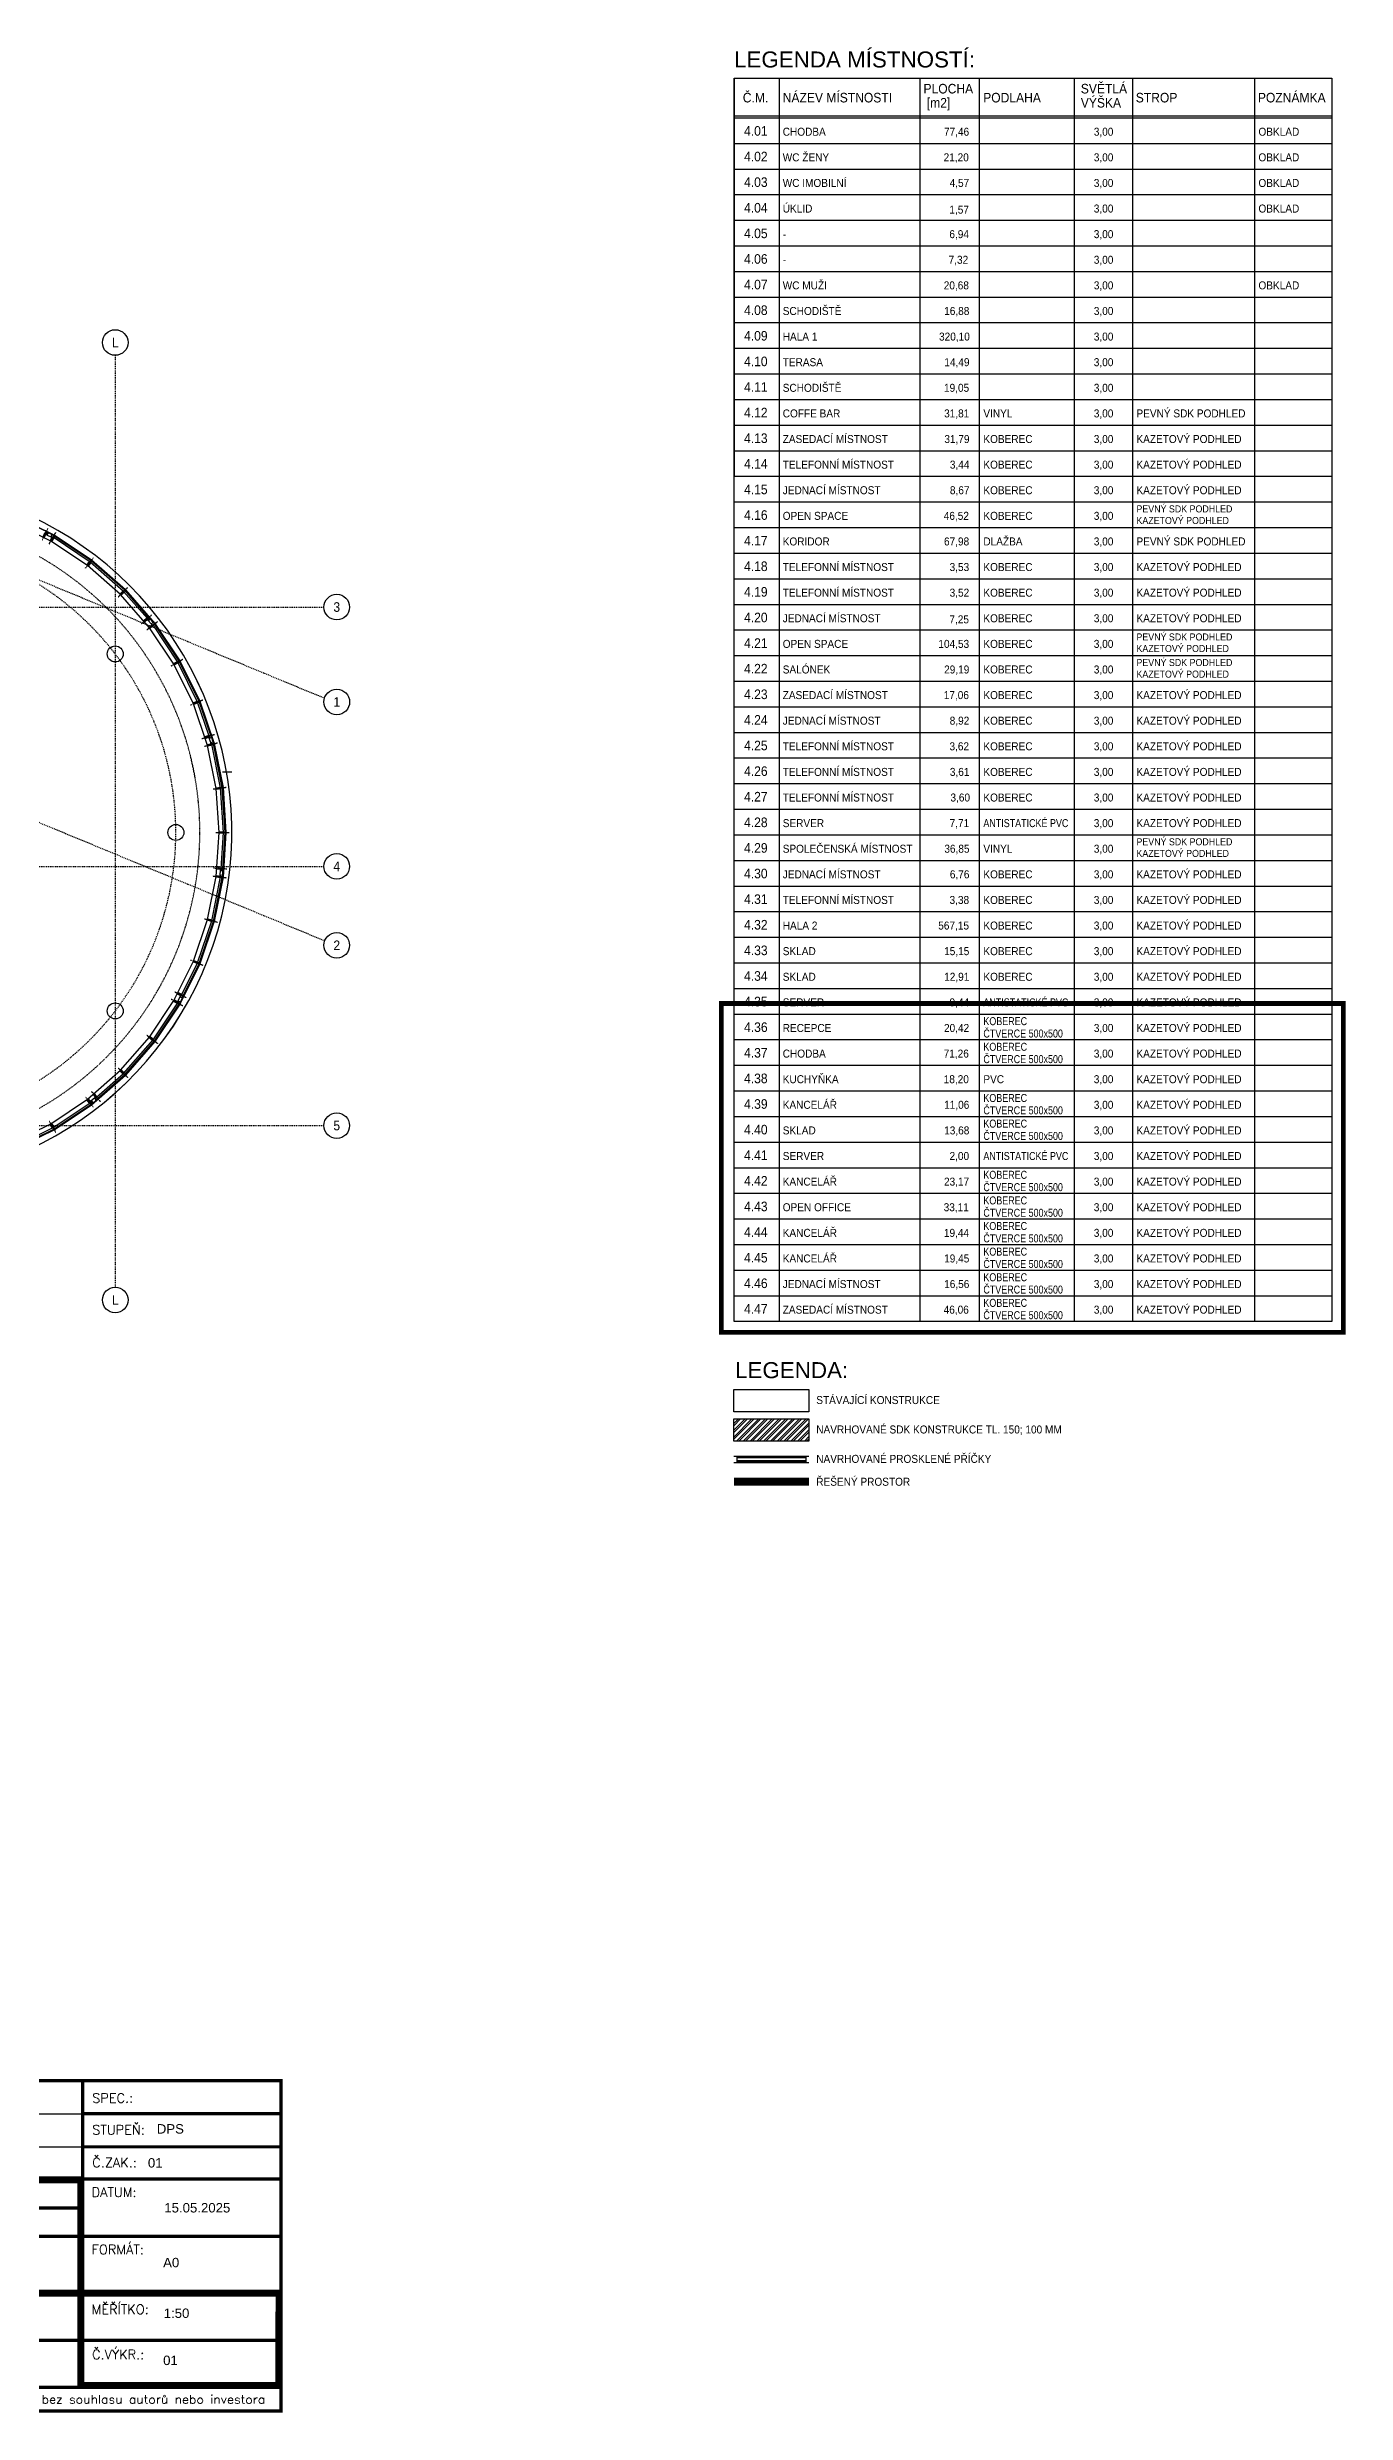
# Model space of a CAD drawing. Header units: millimetres. Extents: x -3035503 to 19821, y 792 to 235380.
# Drawn here: x -2894409 to -2853857, y 139377 to 213274 of the extents above; entities that cross this region are included whole.
import ezdxf
from ezdxf.enums import TextEntityAlignment as Align

# ---------------------------------------------------------------- set-up
doc = ezdxf.new("R2010")
doc.units = ezdxf.units.MM
for name, pattern in [('4np_fit_out$0$HIDDEN', [0.375, 0.25, -0.125]), ('DA2', [0.45, 0.3, -0.15]), ('DD4', [0.8, 0.4, -0.2, 0, -0.2]), ('DIVIDE', [31.75, 12.7, -6.35, 0, -6.35, 0, -6.35])]:
    doc.linetypes.add(name, pattern=pattern)
doc.layers.get('DEFPOINTS').update_dxf_attribs({"lineweight": 18})
for name, color, linetype in [('ARCH_O-06-CO', 8, 'DD4'), ('ARCH_P-02-CO', 251, 'Continuous'), ('ARCH_T-02-CO', 252, 'Continuous'), ('ARCH_T-04-CO', 7, 'Continuous'), ('ARCH_T-06-CO', 2, 'Continuous'), ('ARCH_Z-02-CO', 252, 'Continuous'), ('ARCH_Z-02-DI', 252, 'DIVIDE'), ('ARCH_Z-06-CO', 252, 'Continuous'), ('ARCH_Z-08-CO', 252, 'Continuous'), ('E-04-CO', 3, 'Continuous')]:
    doc.layers.add(name, color=color, linetype=linetype)
doc.layers.add('ROZPISKA', color=7, linetype='Continuous', lineweight=25)
doc.styles.add('4np_fit_out$0$A_ARIAL', font='arial.ttf', dxfattribs={"width": 0.9})
doc.styles.add('Arial', font='arial.ttf', dxfattribs={"height": 220})
doc.styles.add('ROMANS', font='romans.shx', dxfattribs={"width": 0.8})
doc.styles.get("Standard").update_dxf_attribs({"font": 'arial.ttf'})

# ---------------------------------------------------------------- blocks, each defined once
blk = doc.blocks.new('4np_fit_out$0$mullion175')
blk.add_lwpolyline([(0, 25), (-138, 25), (-138, 12), (-190, 12), (-190, 25), (-215, 25), (-215, -25), (-190, -25), (-190, -12), (-138, -12), (-138, -25), (0, -25)], close=True)
at = {"linetype": '4np_fit_out$0$HIDDEN'}
blk.add_lwpolyline([(100, 0), (-315, 0)], dxfattribs=at)
blk = doc.blocks.new('4np_fit_out$0$VENTILATION HATCH')
for points in [[(62747, -21788), (62760, -21788), (62760, -21775), (62799, -21775), (62799, -21840), (62814, -21840), (62814, -21850), (62760, -21850), (62760, -21840), (62747, -21840)], [(62784, -21765), (62784, -21775), (62799, -21775), (62799, -21840), (62814, -21840), (62814, -21850), (62924, -21850), (62924, -21840), (62939, -21840), (62939, -21775), (62954, -21775), (62954, -21765)], [(62991, -21788), (62978, -21788), (62978, -21775), (62939, -21775), (62939, -21840), (62924, -21840), (62924, -21850), (62978, -21850), (62978, -21840), (62991, -21840)]]:
    blk.add_lwpolyline(points, close=True)
at = {"rotation": 90.00000003300883}
blk.add_blockref('4np_fit_out$0$mullion175', (63003, -21650), dxfattribs=at)
blk = doc.blocks.new('tabulka')
at = {"layer": 'ROZPISKA'}
for p, q in [((91787, -36872), (73189, -36872)), ((79989, -36872), (79989, -38972)), ((83889, -38986), (83889, -36886)), ((76889, -37572), (87588, -37572)), ((87588, -37572), (91787, -37572)), ((76889, -38272), (87588, -38272)), ((87588, -38272), (91787, -38272)), ((76889, -38972), (87588, -38972)), ((87588, -43351), (87588, -38952)), ((76889, -40171), (87588, -40171))]:
    blk.add_line(p, q, dxfattribs=at)
at = {"layer": 'ROZPISKA', "const_width": 70}
blk.add_lwpolyline([(73189, -36872), (73189, -43371), (91787, -43371), (91787, -36872)], close=True, dxfattribs=at)
at = {"layer": 'ROZPISKA'}
for points, const_width in [([(76929, -36912), (73235, -36912), (73229, -39011)], 150), ([(73235, -36861), (73235, -41360)], 150), ([(76889, -36872), (76889, -41371)], 150), ([(79989, -38972), (79989, -36872)], 70), ([(83889, -38986), (83889, -36886)], 70), ([(87588, -38972), (87588, -36872)], 70), ([(87588, -37572), (91787, -37572)], 70), ([(87588, -38272), (91787, -38272)], 70), ([(76889, -38972), (73189, -38972)], 150), ([(76889, -38972), (87588, -38972)], 150), ([(87548, -38931), (87548, -43331), (91740, -43331), (91747, -41331)], 150), ([(87588, -38951), (91787, -38951)], 70), ([(76889, -39571), (87588, -39571)], 70), ([(76889, -40171), (87588, -40171)], 70), ([(87588, -40171), (91787, -40171)], 70), ([(76889, -41366), (73189, -41366)], 150), ([(76869, -41371), (87588, -41371)], 150), ([(76849, -41371), (76849, -43371)], 70), ([(91787, -41371), (87588, -41371)], 150), ([(76849, -42371), (91787, -42371)], 70), ([(73189, -43371), (73189, -43871), (91787, -43871), (91787, -43371)], 70)]:
    blk.add_lwpolyline(points, dxfattribs=dict(at, const_width=const_width))
for tag, p, height in [('SPEC.', (88986, -37332), 200), ('HP', (77201, -38011), 200), ('ZODPOV.PROJEKTANT', (80393, -38026), 200), ('VYPRACOVAL', (84371, -38027), 200), ('STUPEN', (89157, -37991), 200), ('C.ZAKAZKY', (88967, -38712), 200), ('INVESTOR', (78712, -39375), 200), ('DATUM', (89315, -39663), 200), ('MIS-STAVBY', (78762, -39934), 200), ('AKCE', (78526, -40809), 250), ('FORMAT', (89290, -40825), 200), ('OBJEKT', (78575, -41938), 200), ('MERITKO', (89302, -41898), 200), ('VYKRES', (78595, -42880), 200), ('C.VYKRESU', (89290, -42897), 200)]:
    blk.add_attdef(tag, p, '', height=height)
at = {"layer": 'ROZPISKA', "style": 'ROMANS'}
for s, height, p in [('HIP:', 200, (77128, -37372)), ('ZODPOV. PROJEKTANT:', 199.98, (80296, -37372)), ('VYPRACOVAL:', 199.98, (84147, -37372)), ('SPEC.:', 200, (87788, -37338)), ('STUPEŇ:', 200, (87788, -38010)), ('Č.ZAK.:', 200, (87788, -38706)), ('INVESTOR:', 200, (77089, -39386)), ('DATUM:', 200, (87776, -39333)), ('MÍSTO ST.:', 200, (77089, -39948)), ('AKCE:', 200, (77105, -40503)), ('FORMÁT:', 200, (87776, -40547)), ('OBJEKT:', 200, (77102, -41746)), ('MĚŘÍTKO:', 200, (87776, -41815)), ('VÝKRES:', 200, (77102, -42750)), ('Č.VÝKR.:', 200, (87785, -42773))]:
    blk.add_text(s, height=height, dxfattribs=at).set_placement(p)
at = {"layer": 'ROZPISKA', "style": 'ROMANS', "width": 0.929037}
blk.add_text('Dokumentace je chráněna autorským právem a nesmí se rozmnožovat a poskytovat třetím osobám bez souhlasu autorů nebo investora', height=180, dxfattribs=at).set_placement((73352, -43713), (91453, -43713), align=Align.FIT)
at = {"layer": 'ROZPISKA', "insert": (73654, -37166), "char_height": 200, "attachment_point": 1}
blk.add_mtext_dynamic_manual_height_columns('VOŠ A SPŠ\\PElektrotechnická\\PF. Křižíka', width=2910, gutter_width=511, heights=[0], dxfattribs=at)

msp = doc.modelspace()

# ---------------------------------------------------------------- hatches: boundary and pattern name
at = {"layer": 'ARCH_P-02-CO'}
h = msp.add_hatch(dxfattribs=at)
h.set_pattern_fill('ZDIVO-OBECNE', color=256, scale=50, angle=168.20393)
h.set_pattern_definition([(45, (-2925204.76, 197805.62), (-106.066, 106.066), []), (45, (-2925134.05, 197805.62), (-106.066, 106.066), [])])
h.paths.add_polyline_path([(-2870621, 170423), (-2872966, 170423), (-2872966, 169726), (-2870621, 169726)])

# ---------------------------------------------------------------- linework, layer by layer
at = {"layer": 'ARCH_O-06-CO', "linetype": 'DD4', "ltscale": 70}
for p, q in [((-2925205, 209284), (-2885750, 192941)), ((-2925205, 201707), (-2885743, 185361)), ((-2980445, 195786), (-2885769, 195786)), ((-2980445, 187686), (-2885769, 187686)), ((-2980445, 179586), (-2885769, 179586))]:
    msp.add_line(p, q, dxfattribs=at)
msp.add_lwpolyline([(-2892288, 203652), (-2892288, 174539)], dxfattribs=at)
at = {"layer": 'ARCH_O-06-CO', "linetype": 'ByBlock', "ltscale": 100}
for centre in [(-2892288, 204052), (-2885369, 195786), (-2885368, 192822), (-2885369, 187686), (-2885369, 185220), (-2885369, 179586), (-2892288, 174139)]:
    msp.add_circle(centre, 400, dxfattribs=at)
at = {"layer": 'ARCH_O-06-CO', "linetype": 'DD4', "ltscale": 70}
msp.add_arc((-2899555, 188745), 9159, 270, 67.5, dxfattribs=at)
at = {"layer": 'ARCH_T-02-CO'}
for p, q in [((-2872958, 212312), (-2854288, 212312)), ((-2872958, 212312), (-2872958, 199872)), ((-2871553, 212312), (-2871553, 173472)), ((-2867155, 212312), (-2867155, 173472)), ((-2865301, 212312), (-2865301, 173472)), ((-2862341, 212312), (-2862341, 173472)), ((-2860520, 212312), (-2860520, 173472)), ((-2856709, 212312), (-2856709, 173472)), ((-2856709, 212312), (-2856709, 173472)), ((-2854288, 212312), (-2854288, 199872)), ((-2872958, 211132), (-2854288, 211132)), ((-2872958, 211072), (-2854288, 211072)), ((-2872958, 210272), (-2854288, 210272)), ((-2872958, 209472), (-2854288, 209472)), ((-2872958, 208672), (-2854288, 208672)), ((-2872958, 207872), (-2854288, 207872)), ((-2872958, 207072), (-2854288, 207072)), ((-2872958, 206272), (-2854288, 206272)), ((-2872958, 205472), (-2854288, 205472)), ((-2872958, 204672), (-2854288, 204672)), ((-2872958, 203872), (-2854288, 203872)), ((-2872958, 203072), (-2854288, 203072)), ((-2872958, 202272), (-2854288, 202272)), ((-2872958, 201472), (-2854288, 201472)), ((-2872958, 200672), (-2854288, 200672)), ((-2872958, 199872), (-2854288, 199872)), ((-2872958, 199072), (-2854288, 199072)), ((-2872958, 198272), (-2854288, 198272)), ((-2872958, 197472), (-2854288, 197472)), ((-2872958, 196672), (-2854288, 196672)), ((-2872958, 195872), (-2854288, 195872)), ((-2872958, 195072), (-2854288, 195072)), ((-2872958, 194272), (-2854288, 194272)), ((-2872958, 193472), (-2854288, 193472)), ((-2872958, 192672), (-2854288, 192672)), ((-2872958, 191872), (-2854288, 191872)), ((-2872958, 191072), (-2854288, 191072)), ((-2888651, 190634), (-2888938, 190634)), ((-2872958, 190272), (-2854288, 190272)), ((-2872958, 189472), (-2854288, 189472)), ((-2872958, 188672), (-2854288, 188672)), ((-2872958, 187872), (-2854288, 187872)), ((-2872958, 187072), (-2854288, 187072)), ((-2872958, 186272), (-2854288, 186272)), ((-2872958, 185472), (-2854288, 185472)), ((-2872958, 184672), (-2854288, 184672)), ((-2872958, 183872), (-2854288, 183872)), ((-2872958, 183072), (-2854288, 183072)), ((-2872958, 182272), (-2854288, 182272)), ((-2872958, 181472), (-2854288, 181472)), ((-2872958, 180672), (-2854288, 180672)), ((-2872958, 179872), (-2854288, 179872)), ((-2872958, 179072), (-2854288, 179072)), ((-2872958, 178272), (-2854288, 178272)), ((-2872958, 177472), (-2854288, 177472)), ((-2872958, 176672), (-2854288, 176672)), ((-2872958, 175872), (-2854288, 175872)), ((-2872958, 175072), (-2854288, 175072)), ((-2872958, 174272), (-2854288, 174272))]:
    msp.add_line(p, q, dxfattribs=at)
at = {"layer": 'ARCH_T-04-CO'}
msp.add_lwpolyline([(-2872958, 212312), (-2854288, 212312), (-2854288, 173472), (-2872958, 173472)], close=True, dxfattribs=at)
at = {"layer": 'ARCH_Z-02-CO'}
for p, q in [((-2872968, 169265), (-2870620, 169265)), ((-2872868, 169065), (-2872868, 169265)), ((-2870720, 169227), (-2872868, 169225)), ((-2870720, 169265), (-2870720, 169065)), ((-2872968, 169065), (-2870620, 169065)), ((-2870720, 169207), (-2872868, 169205)), ((-2872868, 169125), (-2870720, 169125)), ((-2872868, 169105), (-2870720, 169105))]:
    msp.add_line(p, q, dxfattribs=at)
msp.add_lwpolyline([(-2943451, 203674), (-2967590, 193676), (-2968030, 194738), (-2967240, 195066, 1.000014), (-2968388, 197837), (-2972337, 196201, 1.000007), (-2971189, 193430), (-2970399, 193757), (-2969959, 192694), (-2972482, 191649), (-2972463, 191603, 0.822431), (-2969755, 177836), (-2938705, 177836, 0.199191), (-2933644, 179935, -0.414842), (-2924866, 179935, 0.199191), (-2919805, 177836), (-2899555, 177836, 0.820672), (-2895380, 198824), (-2895408, 198836), (-2895388, 198882), (-2925205, 211232), (-2940736, 204799)], format="xyb", dxfattribs=at)
for points in [[(-2895533, 179036), (-2894300, 179644), (-2893157, 180408), (-2892123, 181314), (-2891217, 182347), (-2890453, 183491), (-2889845, 184723), (-2889403, 186025), (-2889135, 187373), (-2889045, 188745), (-2889135, 190117), (-2889403, 191465), (-2889845, 192767), (-2890453, 194000), (-2891217, 195143), (-2892123, 196177), (-2893157, 197083), (-2894300, 197847), (-2895533, 198455)], [(-2895451, 178837), (-2894192, 179457), (-2893026, 180237), (-2891971, 181162), (-2891046, 182216), (-2890267, 183383), (-2889646, 184641), (-2889195, 185969), (-2888922, 187345), (-2888830, 188745), (-2888922, 190145), (-2889195, 191521), (-2889646, 192849), (-2890267, 194108), (-2891046, 195274), (-2891971, 196329), (-2893026, 197254), (-2894192, 198033), (-2895444, 198651)], [(-2895444, 198651), (-2894192, 198033), (-2893026, 197254), (-2891971, 196329), (-2891046, 195274), (-2890267, 194108), (-2889646, 192849), (-2889195, 191521), (-2888922, 190145), (-2888830, 188745), (-2888922, 187345), (-2889195, 185969), (-2889646, 184641), (-2890267, 183383), (-2891046, 182216), (-2891971, 181162), (-2893026, 180237), (-2894192, 179457), (-2895451, 178837)], [(-2891283, 195427), (-2892026, 196274), (-2893073, 197193), (-2894231, 197966)], [(-2891244, 195462), (-2891989, 196311), (-2893041, 197234), (-2894205, 198012)], [(-2889355, 191753), (-2889718, 192820), (-2890334, 194069), (-2891107, 195227)], [(-2889306, 191770), (-2889669, 192840), (-2890288, 194095), (-2891066, 195259)], [(-2888981, 187621), (-2888907, 188745), (-2888998, 190135), (-2889270, 191501)], [(-2888929, 187618), (-2888855, 188745), (-2888946, 190142), (-2889220, 191515)], [(-2890216, 183660), (-2889718, 184671), (-2889270, 185989), (-2888998, 187355)], [(-2890169, 183637), (-2889669, 184651), (-2889220, 185976), (-2888946, 187349)], [(-2892873, 180473), (-2892026, 181216), (-2891107, 182263), (-2890334, 183421)], [(-2892838, 180434), (-2891989, 181179), (-2891066, 182232), (-2890288, 183395)], [(-2896547, 178546), (-2895480, 178908), (-2894231, 179524), (-2893073, 180298)], [(-2896530, 178497), (-2895460, 178860), (-2894205, 179479), (-2893041, 180256)]]:
    msp.add_lwpolyline(points, dxfattribs=at)
msp.add_arc((-2899555, 188745), 10909, 269.99902, 67.5, dxfattribs=at)
at = {"layer": 'ARCH_Z-02-DI'}
msp.add_lwpolyline([(-2926255, 185031), (-2925955, 185031), (-2925955, 184986, 0.414214), (-2919805, 178836), (-2899555, 178836, 0.820687), (-2895763, 197900), (-2895790, 197912), (-2895561, 198466)], format="xyb", dxfattribs=at)
at = {"layer": 'ARCH_Z-06-CO'}
for points in [[(-2872966, 171341), (-2870621, 171341), (-2870621, 170644), (-2872966, 170644)], [(-2872966, 170423), (-2870621, 170423), (-2870621, 169726), (-2872966, 169726)]]:
    msp.add_lwpolyline(points, close=True, dxfattribs=at)
at = {"layer": 'ARCH_Z-08-CO'}
for centre in [(-2892288, 194321), (-2890395, 188745), (-2892288, 183169)]:
    msp.add_circle(centre, 250, dxfattribs=at)
at = {"layer": 'DEFPOINTS', "color": 0, "linetype": 'DA2', "ltscale": 50, "const_width": 150}
msp.add_lwpolyline([(-2873358, 183400), (-2853932, 183400), (-2853932, 173126), (-2873358, 173126)], close=True, dxfattribs=at)
at = {"layer": 'E-04-CO', "color": 240, "linetype": 'DA2', "ltscale": 150, "true_color": 0xf9063f, "const_width": 250}
msp.add_lwpolyline([(-2872960, 168462), (-2870620, 168462)], dxfattribs=at)

# ---------------------------------------------------------------- block references
ref = msp.add_blockref('tabulka', (-3022423, 204103), dxfattribs=dict(xscale=1.4742, yscale=1.4742, zscale=1.4742))
ref.add_attrib('INVESTOR', 'VOŠ a SPŠE Františka Křižíka', (-2906386, 146057), dxfattribs={"color": 1, "height": 294.84})
ref.add_attrib('AKCE', 'Kancelářské prostory', (-2906660, 143943), dxfattribs={"height": 368.55})
ref.add_attrib('OBJEKT', 'Kanceláře', (-2906588, 142278), dxfattribs={"height": 294.8})
ref.add_attrib('VYKRES', 'Optická kabeláž v kancelářích', (-2906559, 140890), dxfattribs={"height": 294.84})
ref.add_attrib('C.VYKRESU', '01', (-2890792, 140865), dxfattribs={"height": 294.8})
ref.add_attrib('MERITKO', '1:50', (-2890774, 142337), dxfattribs={"height": 294.8})
ref.add_attrib('FORMAT', 'A0', (-2890792, 143920), dxfattribs={"height": 294.8})
ref.add_attrib('DATUM', '15.05.2025', (-2890755, 145632), dxfattribs={"height": 294.8})
ref.add_attrib('C.ZAKAZKY', '01', (-2891268, 147035), dxfattribs={"height": 294.8})
ref.add_attrib('STUPEN', 'DPS', (-2890989, 148097), dxfattribs={"height": 294.8})
ref.add_attrib('VYPRACOVAL', 'Jakub Uhlík', (-2898044, 148044), dxfattribs={"height": 294.84})
ref.add_attrib('ZODPOV.PROJEKTANT', 'Josef Prýmek', (-2903908, 148045), dxfattribs={"height": 294.84})
at = {"layer": 'ARCH_Z-02-CO'}
for p, rotation in [((-2847601, 150678), 153.7500000148366), ((-2866124, 133694), 131.2500000148365), ((-2889736, 125091), 108.7500000148365), ((-2914843, 126179), 86.25000001483653), ((-2937622, 136792), 63.7500000148365), ((-2954606, 155314), 41.25000001483659)]:
    msp.add_blockref('4np_fit_out$0$VENTILATION HATCH', p, dxfattribs=dict(at, rotation=rotation))
at = {"layer": 'ARCH_Z-02-CO', "xscale": -1}
for p, rotation in [((-2894300, 197847), 60.00000002262568), ((-2893157, 197083), 52.50000002262556), ((-2892123, 196177), 45.00000002262573), ((-2891217, 195143), 37.50000002262577), ((-2890453, 194000), 30.00000002262563), ((-2889845, 192767), 22.50000002262558), ((-2889403, 191465), 15.00000002262577), ((-2889135, 190117), 7.500000022625636), ((-2889045, 188745), 2.262566134447752e-08), ((-2889135, 187373), 352.5000000226256), ((-2889403, 186025), 345.0000000226257), ((-2889845, 184723), 337.5000000226256), ((-2890453, 183491), 330.0000000226256), ((-2891217, 182347), 322.5000000226255), ((-2892123, 181314), 315.0000000226258), ((-2893157, 180408), 307.5000000226256), ((-2894300, 179644), 300.0000000226256)]:
    msp.add_blockref('4np_fit_out$0$mullion175', p, dxfattribs=dict(at, rotation=rotation))

# ---------------------------------------------------------------- texts
at = {"layer": 'ARCH_O-06-CO', "linetype": 'ByBlock', "ltscale": 100, "char_height": 300, "width": 670.19, "attachment_point": 5, "rotation": 360, "style": '4np_fit_out$0$A_ARIAL'}
for s, insert in [('{\\fArial|b0|i0|c238|p34;L}', (-2892288, 204052)), ('{\\fArial|b0|i0|c238|p34;3}', (-2885369, 195786)), ('{\\fArial|b0|i0|c238|p34;1}', (-2885368, 192822)), ('{\\fArial|b0|i0|c238|p34;4}', (-2885369, 187686)), ('{\\fArial|b0|i0|c238|p34;2}', (-2885369, 185220)), ('{\\fArial|b0|i0|c238|p34;5}', (-2885369, 179586)), ('{\\fArial|b0|i0|c238|p34;L}', (-2892288, 174139))]:
    msp.add_mtext(s, dxfattribs=dict(at, insert=insert))
at = {"layer": 'ARCH_T-02-CO', "style": 'Arial'}
for s, height, width, p in [('CHODBA', 250, 0.9, (-2871440, 210512)), ('77,46', 250, 0.9, (-2866403, 210512)), ('3,00', 250, 0.9, (-2861724, 210512)), ('OBKLAD', 250, 0.9, (-2856581, 210512)), ('WC ŽENY', 250, 0.9, (-2871440, 209712)), ('21,20', 250, 0.9, (-2866415, 209712)), ('3,00', 250, 0.9, (-2861724, 209712)), ('OBKLAD', 250, 0.9, (-2856581, 209712)), ('WC IMOBILNÍ', 250, 0.9, (-2871440, 208912)), ('4,57', 250, 0.9, (-2866227, 208912)), ('3,00', 250, 0.9, (-2861724, 208912)), ('OBKLAD', 250, 0.9, (-2856581, 208912)), ('ÚKLID', 250, 0.9, (-2871440, 208112)), ('1,57', 250, 0.9, (-2866235, 208078)), ('3,00', 250, 0.9, (-2861724, 208112)), ('OBKLAD', 250, 0.9, (-2856581, 208112)), ('-', 250, 0.9, (-2871440, 207312)), ('6,94', 250, 0.9, (-2866235, 207312)), ('3,00', 250, 0.9, (-2861724, 207312)), ('-', 250, 0.9, (-2871440, 206512)), ('7,32', 250, 0.9, (-2866259, 206512)), ('3,00', 250, 0.9, (-2861724, 206512)), ('WC MUŽI', 250, 0.9, (-2871440, 205712)), ('20,68', 250, 0.9, (-2866411, 205712)), ('3,00', 250, 0.9, (-2861724, 205712)), ('OBKLAD', 250, 0.9, (-2856581, 205712)), ('SCHODIŠTĚ', 250, 0.9, (-2871440, 204912)), ('16,88', 250, 0.9, (-2866397, 204912)), ('3,00', 250, 0.9, (-2861724, 204912)), ('HALA 1', 250, 0.9, (-2871440, 204112)), ('320,10', 250, 0.9, (-2866558, 204112)), ('3,00', 250, 0.9, (-2861724, 204112)), ('TERASA', 250, 0.9, (-2871440, 203312)), ('14,49', 250, 0.9, (-2866392, 203312)), ('3,00', 250, 0.9, (-2861724, 203312)), ('SCHODIŠTĚ', 250, 0.9, (-2871440, 202512)), ('19,05', 250, 0.9, (-2866403, 202512)), ('3,00', 250, 0.9, (-2861724, 202512)), ('COFFE BAR', 250, 0.9, (-2871440, 201712)), ('31,81', 250, 0.9, (-2866399, 201712)), ('VINYL', 250, 0.9, (-2865173, 201712)), ('3,00', 250, 0.9, (-2861724, 201712)), ('PEVNÝ SDK PODHLED', 250, 0.9, (-2860392, 201712)), ('ZASEDACÍ MÍSTNOST', 250, 0.9, (-2871440, 200912)), ('31,79', 250, 0.9, (-2866392, 200912)), ('KOBEREC', 250, 0.9, (-2865173, 200912)), ('3,00', 250, 0.9, (-2861724, 200912)), ('KAZETOVÝ PODHLED', 250, 0.9, (-2860392, 200912)), ('TELEFONNÍ MÍSTNOST', 250, 0.9, (-2871440, 200112)), ('3,44', 250, 0.9, (-2866220, 200112)), ('KOBEREC', 250, 0.9, (-2865173, 200112)), ('3,00', 250, 0.9, (-2861724, 200112)), ('KAZETOVÝ PODHLED', 250, 0.9, (-2860392, 200112)), ('JEDNACÍ MÍSTNOST', 250, 0.9, (-2871440, 199312)), ('8,67', 250, 0.9, (-2866218, 199312)), ('KOBEREC', 250, 0.9, (-2865173, 199312)), ('3,00', 250, 0.9, (-2861724, 199312)), ('KAZETOVÝ PODHLED', 250, 0.9, (-2860392, 199312)), ('PEVNÝ SDK PODHLED', 220, 0.9, (-2860392, 198744)), ('OPEN SPACE', 250, 0.9, (-2871440, 198512)), ('46,52', 250, 0.9, (-2866411, 198512)), ('KOBEREC', 250, 0.9, (-2865173, 198512)), ('3,00', 250, 0.9, (-2861724, 198512)), ('KAZETOVÝ PODHLED', 220, 0.9, (-2860392, 198382)), ('KORIDOR', 250, 0.9, (-2871440, 197712)), ('67,98', 250, 0.9, (-2866403, 197712)), ('DLAŽBA', 250, 0.9, (-2865173, 197712)), ('3,00', 250, 0.9, (-2861724, 197712)), ('PEVNÝ SDK PODHLED', 250, 0.9, (-2860392, 197712)), ('TELEFONNÍ MÍSTNOST', 250, 0.9, (-2871440, 196912)), ('3,53', 250, 0.9, (-2866228, 196912)), ('KOBEREC', 250, 0.9, (-2865173, 196912)), ('3,00', 250, 0.9, (-2861724, 196912)), ('KAZETOVÝ PODHLED', 250, 0.9, (-2860392, 196912)), ('TELEFONNÍ MÍSTNOST', 250, 0.9, (-2871440, 196112)), ('3,52', 250, 0.9, (-2866227, 196112)), ('KOBEREC', 250, 0.9, (-2865173, 196112)), ('3,00', 250, 0.9, (-2861724, 196112)), ('KAZETOVÝ PODHLED', 250, 0.9, (-2860392, 196112)), ('JEDNACÍ MÍSTNOST', 250, 0.9, (-2871440, 195312)), ('7,25', 250, 0.9, (-2866235, 195278)), ('KOBEREC', 250, 0.9, (-2865173, 195312)), ('3,00', 250, 0.9, (-2861724, 195312)), ('KAZETOVÝ PODHLED', 250, 0.9, (-2860392, 195312)), ('OPEN SPACE', 250, 0.9, (-2871440, 194512)), ('104,53', 250, 0.9, (-2866578, 194512)), ('KOBEREC', 250, 0.9, (-2865173, 194512)), ('3,00', 250, 0.9, (-2861724, 194512)), ('PEVNÝ SDK PODHLED', 220, 0.9, (-2860392, 194744)), ('KAZETOVÝ PODHLED', 220, 0.9, (-2860392, 194382)), ('SALÓNEK', 250, 0.9, (-2871440, 193712)), ('29,19', 250, 0.9, (-2866399, 193712)), ('KOBEREC', 250, 0.9, (-2865173, 193712)), ('3,00', 250, 0.9, (-2861724, 193712)), ('PEVNÝ SDK PODHLED', 220, 0.9, (-2860392, 193944)), ('KAZETOVÝ PODHLED', 220, 0.9, (-2860392, 193582)), ('ZASEDACÍ MÍSTNOST', 250, 0.9, (-2871440, 192912)), ('17,06', 250, 0.9, (-2866411, 192912)), ('KOBEREC', 250, 0.9, (-2865173, 192912)), ('3,00', 250, 0.9, (-2861724, 192912)), ('KAZETOVÝ PODHLED', 250, 0.9, (-2860392, 192912)), ('JEDNACÍ MÍSTNOST', 250, 0.9, (-2871440, 192112)), ('8,92', 250, 0.9, (-2866225, 192112)), ('KOBEREC', 250, 0.9, (-2865173, 192112)), ('3,00', 250, 0.9, (-2861724, 192112)), ('KAZETOVÝ PODHLED', 250, 0.9, (-2860392, 192112)), ('TELEFONNÍ MÍSTNOST', 250, 0.9, (-2871440, 191312)), ('3,62', 250, 0.9, (-2866232, 191312)), ('KOBEREC', 250, 0.9, (-2865173, 191312)), ('3,00', 250, 0.9, (-2861724, 191312)), ('KAZETOVÝ PODHLED', 250, 0.9, (-2860392, 191312)), ('TELEFONNÍ MÍSTNOST', 250, 0.9, (-2871440, 190512)), ('3,61', 250, 0.9, (-2866220, 190512)), ('KOBEREC', 250, 0.9, (-2865173, 190512)), ('3,00', 250, 0.9, (-2861724, 190512)), ('KAZETOVÝ PODHLED', 250, 0.9, (-2860392, 190512)), ('TELEFONNÍ MÍSTNOST', 250, 0.9, (-2871440, 189712)), ('3,60', 250, 0.9, (-2866201, 189712)), ('KOBEREC', 250, 0.9, (-2865173, 189712)), ('3,00', 250, 0.9, (-2861724, 189712)), ('KAZETOVÝ PODHLED', 250, 0.9, (-2860392, 189712)), ('ANTISTATICKÉ PVC', 250, 0.8, (-2865173, 188912)), ('KAZETOVÝ PODHLED', 250, 0.9, (-2860392, 188912)), ('SERVER', 250, 0.9, (-2871440, 188912)), ('7,71', 250, 0.9, (-2866228, 188912)), ('3,00', 250, 0.9, (-2861724, 188912)), ('PEVNÝ SDK PODHLED', 220, 0.9, (-2860392, 188344)), ('SPOLEČENSKÁ MÍSTNOST', 250, 0.9, (-2871440, 188112)), ('36,85', 250, 0.9, (-2866392, 188112)), ('VINYL', 250, 0.9, (-2865173, 188112)), ('3,00', 250, 0.9, (-2861724, 188112)), ('KAZETOVÝ PODHLED', 220, 0.9, (-2860392, 187982)), ('JEDNACÍ MÍSTNOST', 250, 0.9, (-2871440, 187312)), ('6,76', 250, 0.9, (-2866220, 187312)), ('KOBEREC', 250, 0.9, (-2865173, 187312)), ('3,00', 250, 0.9, (-2861724, 187312)), ('KAZETOVÝ PODHLED', 250, 0.9, (-2860392, 187312)), ('TELEFONNÍ MÍSTNOST', 250, 0.9, (-2871440, 186512)), ('3,38', 250, 0.9, (-2866229, 186512)), ('KOBEREC', 250, 0.9, (-2865173, 186512)), ('3,00', 250, 0.9, (-2861724, 186512)), ('KAZETOVÝ PODHLED', 250, 0.9, (-2860392, 186512)), ('HALA 2', 250, 0.9, (-2871440, 185712)), ('567,15', 250, 0.9, (-2866583, 185712)), ('KOBEREC', 250, 0.9, (-2865173, 185712)), ('3,00', 250, 0.9, (-2861724, 185712)), ('KAZETOVÝ PODHLED', 250, 0.9, (-2860392, 185712)), ('SKLAD', 250, 0.9, (-2871440, 184912)), ('15,15', 250, 0.9, (-2866399, 184912)), ('KOBEREC', 250, 0.9, (-2865173, 184912)), ('3,00', 250, 0.9, (-2861724, 184912)), ('KAZETOVÝ PODHLED', 250, 0.9, (-2860392, 184912)), ('SKLAD', 250, 0.9, (-2871440, 184112)), ('12,91', 250, 0.9, (-2866398, 184112)), ('KOBEREC', 250, 0.9, (-2865173, 184112)), ('3,00', 250, 0.9, (-2861724, 184112)), ('KAZETOVÝ PODHLED', 250, 0.9, (-2860392, 184112)), ('SERVER', 250, 0.9, (-2871440, 183312)), ('9,44', 250, 0.9, (-2866230, 183312)), ('ANTISTATICKÉ PVC', 250, 0.8, (-2865173, 183312)), ('3,00', 250, 0.9, (-2861724, 183312)), ('KAZETOVÝ PODHLED', 250, 0.9, (-2860392, 183312)), ('RECEPCE', 250, 0.9, (-2871440, 182512)), ('20,42', 250, 0.9, (-2866403, 182512)), ('ČTVERCE 500x500', 250, 0.8, (-2865173, 182339)), ('KOBEREC', 250, 0.8, (-2865173, 182725)), ('3,00', 250, 0.9, (-2861724, 182512)), ('KAZETOVÝ PODHLED', 250, 0.9, (-2860392, 182512)), ('CHODBA', 250, 0.9, (-2871440, 181712)), ('71,26', 250, 0.9, (-2866413, 181712)), ('ČTVERCE 500x500', 250, 0.8, (-2865173, 181539)), ('KOBEREC', 250, 0.8, (-2865173, 181925)), ('3,00', 250, 0.9, (-2861724, 181712)), ('KAZETOVÝ PODHLED', 250, 0.9, (-2860392, 181712)), ('KUCHYŇKA', 250, 0.9, (-2871440, 180912)), ('18,20', 250, 0.9, (-2866412, 180912)), ('PVC', 250, 0.9, (-2865173, 180912)), ('3,00', 250, 0.9, (-2861724, 180912)), ('KAZETOVÝ PODHLED', 250, 0.9, (-2860392, 180912)), ('KANCELÁŘ', 250, 0.9, (-2871440, 180112)), ('11,06', 250, 0.9, (-2866399, 180112)), ('KOBEREC', 250, 0.8, (-2865173, 180325)), ('3,00', 250, 0.9, (-2861724, 180112)), ('KAZETOVÝ PODHLED', 250, 0.9, (-2860392, 180112)), ('ČTVERCE 500x500', 250, 0.8, (-2865173, 179939)), ('KOBEREC', 250, 0.8, (-2865173, 179525)), ('KAZETOVÝ PODHLED', 250, 0.9, (-2860392, 179312)), ('SKLAD', 250, 0.9, (-2871440, 179312)), ('13,68', 250, 0.9, (-2866398, 179312)), ('ČTVERCE 500x500', 250, 0.8, (-2865173, 179139)), ('3,00', 250, 0.9, (-2861724, 179312)), ('SERVER', 250, 0.9, (-2871440, 178512)), ('2,00', 250, 0.9, (-2866230, 178512)), ('ANTISTATICKÉ PVC', 250, 0.8, (-2865173, 178512)), ('KOBEREC', 250, 0.8, (-2865173, 177925)), ('3,00', 250, 0.9, (-2861724, 178512)), ('KAZETOVÝ PODHLED', 250, 0.9, (-2860392, 178512)), ('KANCELÁŘ', 250, 0.9, (-2871440, 177712)), ('23,17', 250, 0.9, (-2866403, 177712)), ('ČTVERCE 500x500', 250, 0.8, (-2865173, 177539)), ('KOBEREC', 250, 0.8, (-2865173, 177125)), ('3,00', 250, 0.9, (-2861724, 177712)), ('KAZETOVÝ PODHLED', 250, 0.9, (-2860392, 177712)), ('OPEN OFFICE', 250, 0.9, (-2871440, 176912)), ('33,11', 250, 0.9, (-2866413, 176912)), ('ČTVERCE 500x500', 250, 0.8, (-2865173, 176739)), ('3,00', 250, 0.9, (-2861724, 176912)), ('KAZETOVÝ PODHLED', 250, 0.9, (-2860392, 176912)), ('KANCELÁŘ', 250, 0.9, (-2871440, 176112)), ('19,44', 250, 0.9, (-2866406, 176112)), ('ČTVERCE 500x500', 250, 0.8, (-2865173, 175939)), ('KOBEREC', 250, 0.8, (-2865173, 176325)), ('3,00', 250, 0.9, (-2861724, 176112)), ('KAZETOVÝ PODHLED', 250, 0.9, (-2860392, 176112)), ('KANCELÁŘ', 250, 0.9, (-2871440, 175312)), ('19,45', 250, 0.9, (-2866399, 175312)), ('ČTVERCE 500x500', 250, 0.8, (-2865173, 175139)), ('KOBEREC', 250, 0.8, (-2865173, 175525)), ('3,00', 250, 0.9, (-2861724, 175312)), ('KAZETOVÝ PODHLED', 250, 0.9, (-2860392, 175312)), ('JEDNACÍ MÍSTNOST', 250, 0.9, (-2871440, 174512)), ('16,56', 250, 0.9, (-2866398, 174512)), ('ČTVERCE 500x500', 250, 0.8, (-2865173, 174339)), ('KOBEREC', 250, 0.8, (-2865173, 174725)), ('3,00', 250, 0.9, (-2861724, 174512)), ('KAZETOVÝ PODHLED', 250, 0.9, (-2860392, 174512)), ('ZASEDACÍ MÍSTNOST', 250, 0.9, (-2871440, 173712)), ('46,06', 250, 0.9, (-2866414, 173712)), ('ČTVERCE 500x500', 250, 0.8, (-2865173, 173539)), ('KOBEREC', 250, 0.8, (-2865173, 173925)), ('3,00', 250, 0.9, (-2861724, 173712)), ('KAZETOVÝ PODHLED', 250, 0.9, (-2860392, 173712)), ('STÁVAJÍCÍ KONSTRUKCE', 250, 0.9, (-2870392, 170888)), ('NAVRHOVANÉ SDK KONSTRUKCE TL. 150; 100 MM', 250, 0.9, (-2870392, 169969)), ('NAVRHOVANÉ PROSKLENÉ PŘÍČKY ', 250, 0.9, (-2870392, 169051)), ('ŘEŠENÝ PROSTOR', 250, 0.9, (-2870392, 168336))]:
    msp.add_text(s, height=height, dxfattribs=dict(at, width=width)).set_placement(p)
at = {"layer": 'ARCH_T-04-CO', "color": 0, "style": 'Arial', "width": 0.9}
for s, p in [('PLOCHA', (-2867043, 211832)), ('SVĚTLÁ', (-2862130, 211832)), ('Č.M.', (-2872687, 211552)), ('NÁZEV MÍSTNOSTI', (-2871440, 211552)), (' [m2]', (-2867043, 211392)), ('PODLAHA', (-2865179, 211552)), ('VÝŠKA', (-2862130, 211392)), ('STROP', (-2860413, 211552)), ('POZNÁMKA', (-2856599, 211552)), ('4.01', (-2872647, 210512)), ('4.02', (-2872647, 209712)), ('4.03', (-2872647, 208912)), ('4.04', (-2872647, 208112)), ('4.05', (-2872647, 207312)), ('4.06', (-2872647, 206512)), ('4.07', (-2872647, 205712)), ('4.08', (-2872647, 204912)), ('4.09', (-2872647, 204112)), ('4.10', (-2872647, 203312)), ('4.11', (-2872647, 202512)), ('4.12', (-2872647, 201712)), ('4.13', (-2872647, 200912)), ('4.14', (-2872647, 200112)), ('4.15', (-2872647, 199312)), ('4.16', (-2872647, 198512)), ('4.17', (-2872647, 197712)), ('4.18', (-2872647, 196912)), ('4.19', (-2872647, 196112)), ('4.20', (-2872647, 195312)), ('4.21', (-2872647, 194512)), ('4.22', (-2872647, 193712)), ('4.23', (-2872647, 192912)), ('4.24', (-2872647, 192112)), ('4.25', (-2872647, 191312)), ('4.26', (-2872647, 190512)), ('4.27', (-2872647, 189712)), ('4.28', (-2872647, 188912)), ('4.29', (-2872647, 188112)), ('4.30', (-2872647, 187312)), ('4.31', (-2872647, 186512)), ('4.32', (-2872647, 185712)), ('4.33', (-2872647, 184912)), ('4.34', (-2872647, 184112)), ('4.35', (-2872647, 183312)), ('4.36', (-2872647, 182512)), ('4.37', (-2872647, 181712)), ('4.38', (-2872647, 180912)), ('4.39', (-2872647, 180112)), ('4.40', (-2872647, 179312)), ('4.41', (-2872647, 178512)), ('4.42', (-2872647, 177712)), ('4.43', (-2872647, 176912)), ('4.44', (-2872647, 176112)), ('4.45', (-2872647, 175312)), ('4.46', (-2872647, 174512)), ('4.47', (-2872647, 173712))]:
    msp.add_text(s, height=300, dxfattribs=at).set_placement(p)
at = {"layer": 'ARCH_T-06-CO', "color": 0, "style": 'Arial'}
msp.add_text('LEGENDA MÍSTNOSTÍ:', height=500, dxfattribs=at).set_placement((-2872961, 212644))
at = {"layer": 'ARCH_T-06-CO', "color": 7, "style": 'Arial'}
msp.add_text('LEGENDA:', height=500, dxfattribs=at).set_placement((-2872928, 171697))

doc.saveas('drawing.dxf')
